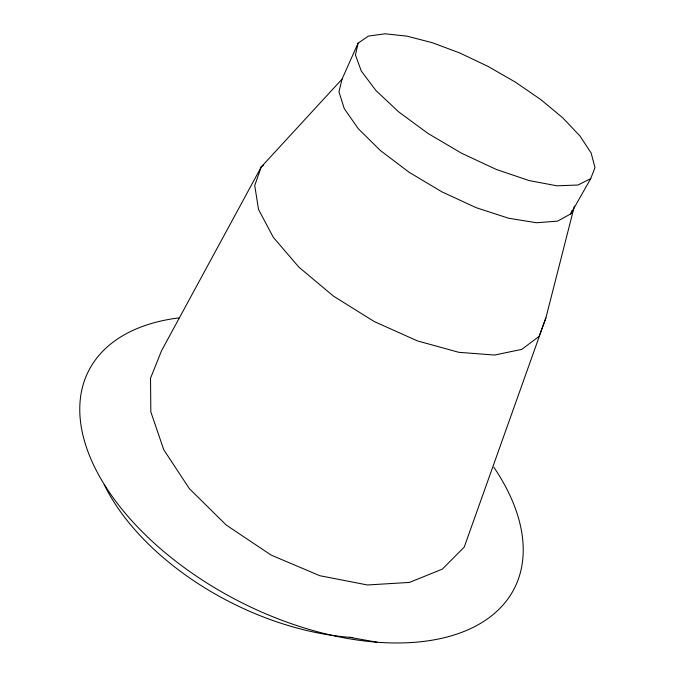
<?xml version="1.0" encoding="UTF-8"?>
<svg xmlns="http://www.w3.org/2000/svg" width="676" height="676" viewBox="0 0 676 676"><rect width="100%" height="100%" fill="white"/><g stroke="black" fill="none" stroke-linecap="round" stroke-linejoin="round"><path stroke-width="1.01" d="M358.094 43.154L355.441 54.976L361.297 71.056L375.898 90.491L398.663 111.878L428.035 133.459L461.598 153.258L496.345 169.448L529.08 180.568L556.982 185.815L577.938 185.021L590.714 178.65L594.99 167.597L591.12 152.979L579.983 136.003L562.762 117.844L540.758 99.558L515.34 82.1L487.869 66.316L459.722 52.956L432.277 42.698L406.944 36.141L385.168 33.8L368.412 36.073L358.094 43.154L342.022 79.16L338.955 91.809L344.278 108.642L358.255 128.685L380.326 150.478L409.005 172.194L441.952 191.874L476.2 207.693L508.648 218.238L536.474 222.75L557.573 221.136L570.696 213.929L590.714 178.65M342.022 79.16L261.266 166.93L161.53 350.76L150.52 378.247L150.841 411.929L163.753 449.717L189.339 488.621L226.156 524.99L271.11 555.08L319.841 575.715L367.448 584.968L409.411 582.425L442.324 569.133L464.218 547.121L545.895 317.897L574.406 206.138M545.895 317.897L539.042 336.454L521.771 349.382L494.494 355.044L458.801 352.314L417.472 340.915L374.31 321.59L333.471 296.13L298.834 267.096L273.307 237.31L258.502 209.399L254.734 185.477L261.266 166.93L263.699 164.969M570.696 213.929L572.158 210.287M349.517 637.307L376.954 642.2M493.86 467.268A239.042 136.78 27.1 0 1 415.833 642.208A239.042 136.78 27.1 0 1 113.982 498.88A239.042 136.78 27.1 0 1 179.199 317.855M352.838 637.544A210.667 123.531 26.8 0 1 104.214 484.65"/></g></svg>
